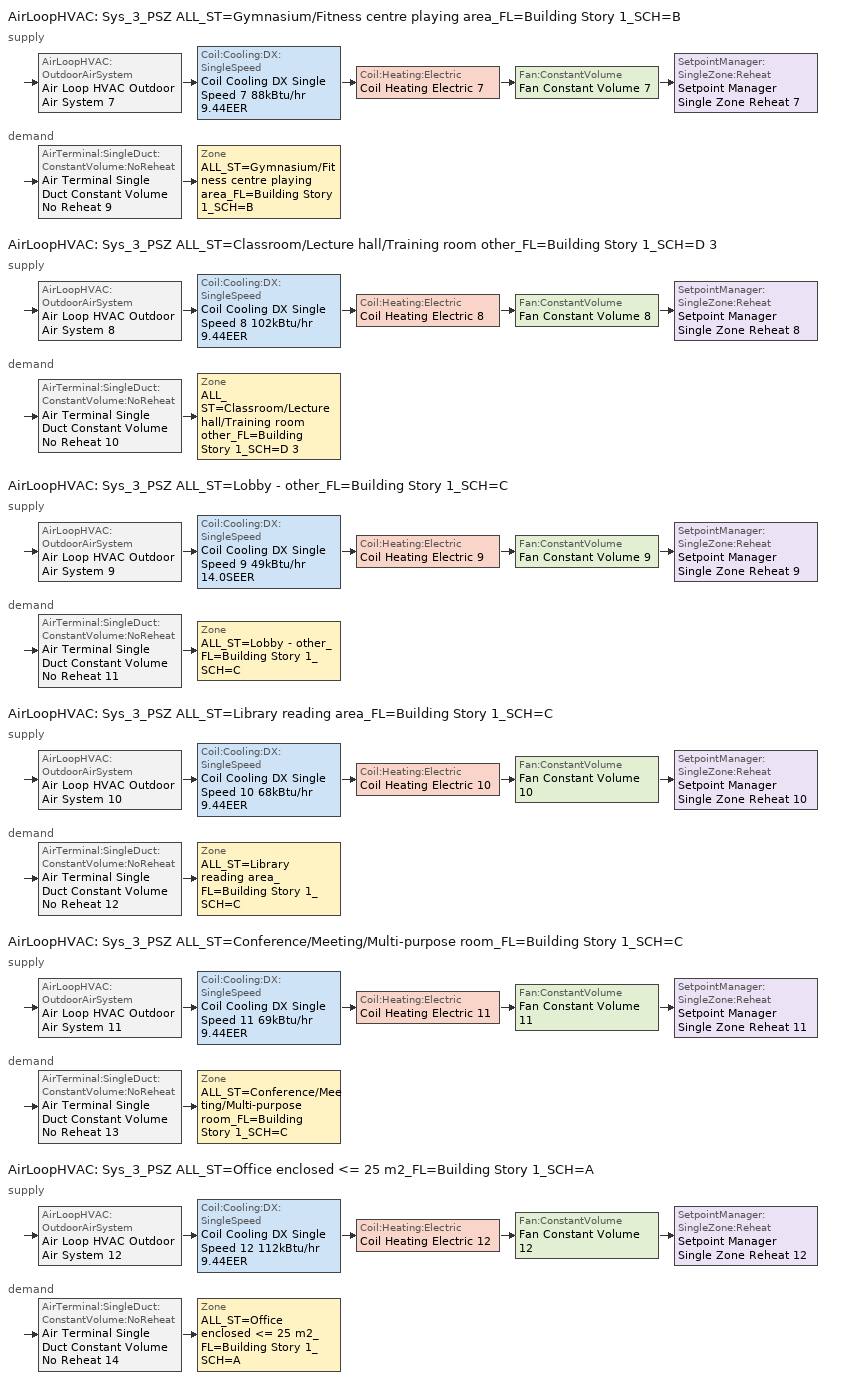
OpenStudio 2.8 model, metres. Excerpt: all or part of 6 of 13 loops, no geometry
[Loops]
AirLoopHVAC 'Sys_3_PSZ ALL_ST=Gymnasium/Fitness centre playing area_FL=Building Story 1_SCH=B'
 supply: AirLoopHVAC:OutdoorAirSystem 'Air Loop HVAC Outdoor Air System 7' > Coil:Cooling:DX:SingleSpeed 'Coil Cooling DX Single Speed 7 88kBtu/hr 9.44EER' > Coil:Heating:Electric 'Coil Heating Electric 7' > Fan:ConstantVolume 'Fan Constant Volume 7' > SetpointManager:SingleZone:Reheat 'Setpoint Manager Single Zone Reheat 7'
 demand: AirTerminal:SingleDuct:ConstantVolume:NoReheat 'Air Terminal Single Duct Constant Volume No Reheat 9' > Zone 'ALL_ST=Gymnasium/Fitness centre playing area_FL=Building Story 1_SCH=B'
AirLoopHVAC 'Sys_3_PSZ ALL_ST=Classroom/Lecture hall/Training room other_FL=Building Story 1_SCH=D 3'
 supply: AirLoopHVAC:OutdoorAirSystem 'Air Loop HVAC Outdoor Air System 8' > Coil:Cooling:DX:SingleSpeed 'Coil Cooling DX Single Speed 8 102kBtu/hr 9.44EER' > Coil:Heating:Electric 'Coil Heating Electric 8' > Fan:ConstantVolume 'Fan Constant Volume 8' > SetpointManager:SingleZone:Reheat 'Setpoint Manager Single Zone Reheat 8'
 demand: AirTerminal:SingleDuct:ConstantVolume:NoReheat 'Air Terminal Single Duct Constant Volume No Reheat 10' > Zone 'ALL_ST=Classroom/Lecture hall/Training room other_FL=Building Story 1_SCH=D 3'
AirLoopHVAC 'Sys_3_PSZ ALL_ST=Lobby - other_FL=Building Story 1_SCH=C'
 supply: AirLoopHVAC:OutdoorAirSystem 'Air Loop HVAC Outdoor Air System 9' > Coil:Cooling:DX:SingleSpeed 'Coil Cooling DX Single Speed 9 49kBtu/hr 14.0SEER' > Coil:Heating:Electric 'Coil Heating Electric 9' > Fan:ConstantVolume 'Fan Constant Volume 9' > SetpointManager:SingleZone:Reheat 'Setpoint Manager Single Zone Reheat 9'
 demand: AirTerminal:SingleDuct:ConstantVolume:NoReheat 'Air Terminal Single Duct Constant Volume No Reheat 11' > Zone 'ALL_ST=Lobby - other_FL=Building Story 1_SCH=C'
AirLoopHVAC 'Sys_3_PSZ ALL_ST=Library reading area_FL=Building Story 1_SCH=C'
 supply: AirLoopHVAC:OutdoorAirSystem 'Air Loop HVAC Outdoor Air System 10' > Coil:Cooling:DX:SingleSpeed 'Coil Cooling DX Single Speed 10 68kBtu/hr 9.44EER' > Coil:Heating:Electric 'Coil Heating Electric 10' > Fan:ConstantVolume 'Fan Constant Volume 10' > SetpointManager:SingleZone:Reheat 'Setpoint Manager Single Zone Reheat 10'
 demand: AirTerminal:SingleDuct:ConstantVolume:NoReheat 'Air Terminal Single Duct Constant Volume No Reheat 12' > Zone 'ALL_ST=Library reading area_FL=Building Story 1_SCH=C'
AirLoopHVAC 'Sys_3_PSZ ALL_ST=Conference/Meeting/Multi-purpose room_FL=Building Story 1_SCH=C'
 supply: AirLoopHVAC:OutdoorAirSystem 'Air Loop HVAC Outdoor Air System 11' > Coil:Cooling:DX:SingleSpeed 'Coil Cooling DX Single Speed 11 69kBtu/hr 9.44EER' > Coil:Heating:Electric 'Coil Heating Electric 11' > Fan:ConstantVolume 'Fan Constant Volume 11' > SetpointManager:SingleZone:Reheat 'Setpoint Manager Single Zone Reheat 11'
 demand: AirTerminal:SingleDuct:ConstantVolume:NoReheat 'Air Terminal Single Duct Constant Volume No Reheat 13' > Zone 'ALL_ST=Conference/Meeting/Multi-purpose room_FL=Building Story 1_SCH=C'
AirLoopHVAC 'Sys_3_PSZ ALL_ST=Office enclosed <= 25 m2_FL=Building Story 1_SCH=A'
 supply: AirLoopHVAC:OutdoorAirSystem 'Air Loop HVAC Outdoor Air System 12' > Coil:Cooling:DX:SingleSpeed 'Coil Cooling DX Single Speed 12 112kBtu/hr 9.44EER' > Coil:Heating:Electric 'Coil Heating Electric 12' > Fan:ConstantVolume 'Fan Constant Volume 12' > SetpointManager:SingleZone:Reheat 'Setpoint Manager Single Zone Reheat 12'
 demand: AirTerminal:SingleDuct:ConstantVolume:NoReheat 'Air Terminal Single Duct Constant Volume No Reheat 14' > Zone 'ALL_ST=Office enclosed <= 25 m2_FL=Building Story 1_SCH=A'
[Sizing:Zone] Zone Cooling Design Supply Air Temperature Input Method=SupplyAirTemperature; Zone Cooling Design Supply Air Temperature {C}=13; Zone Cooling Design Supply Air Temperature Difference {deltaC}=11.11; Zone Heating Design Supply Air Temperature Input Method=SupplyAirTemperature; Zone Heating Design Supply Air Temperature {C}=43; Zone Heating Design Supply Air Temperature Difference {deltaC}=11.11; Zone Cooling Design Supply Air Humidity Ratio {kg-H2O/kg-air}=0.0085; Zone Heating Design Supply Air Humidity Ratio {kg-H2O/kg-air}=0.008; Zone Heating Sizing Factor=1.3; Zone Cooling Sizing Factor=1.1; Cooling Design Air Flow Method=DesignDay; Heating Design Air Flow Method=DesignDay; Account for Dedicated Outdoor Air System=No; Dedicated Outdoor Air System Control Strategy=NeutralSupplyAir; Dedicated Outdoor Air Low Setpoint Temperature for Design {C}=autosize; Dedicated Outdoor Air High Setpoint Temperature for Design {C}=autosize
ALL_ST=Gymnasium/Fitness centre playing area_FL=Building Story 1_SCH=B; ALL_ST=Classroom/Lecture hall/Training room other_FL=Building Story 1_SCH=D 3; ALL_ST=Lobby - other_FL=Building Story 1_SCH=C; ALL_ST=Library reading area_FL=Building Story 1_SCH=C; ALL_ST=Conference/Meeting/Multi-purpose room_FL=Building Story 1_SCH=C; ALL_ST=Office enclosed <= 25 m2_FL=Building Story 1_SCH=A
[Zone equipment]
ALL_ST=Gymnasium/Fitness centre playing area_FL=Building Story 1_SCH=B: Air Terminal Single Duct Constant Volume No Reheat 9, Zone HVAC Baseboard Convective Electric 9
ALL_ST=Classroom/Lecture hall/Training room other_FL=Building Story 1_SCH=D 3: Air Terminal Single Duct Constant Volume No Reheat 10, Zone HVAC Baseboard Convective Electric 10
ALL_ST=Lobby - other_FL=Building Story 1_SCH=C: Air Terminal Single Duct Constant Volume No Reheat 11, Zone HVAC Baseboard Convective Electric 11
ALL_ST=Library reading area_FL=Building Story 1_SCH=C: Air Terminal Single Duct Constant Volume No Reheat 12, Zone HVAC Baseboard Convective Electric 12
ALL_ST=Conference/Meeting/Multi-purpose room_FL=Building Story 1_SCH=C: Air Terminal Single Duct Constant Volume No Reheat 13, Zone HVAC Baseboard Convective Electric 13
ALL_ST=Office enclosed <= 25 m2_FL=Building Story 1_SCH=A: Air Terminal Single Duct Constant Volume No Reheat 14, Zone HVAC Baseboard Convective Electric 14
[AirLoopHVAC] Design Supply Air Flow Rate {m3/s}=AutoSize
Name | Availability Schedule
Sys_3_PSZ ALL_ST=Gymnasium/Fitness centre playing area_FL=Building Story 1_SCH=B | Sys_3_PSZ ALL_ST=Gymnasium/Fitness centre playing area_FL=Building Story 1_SCH=B Occ Sch
Sys_3_PSZ ALL_ST=Classroom/Lecture hall/Training room other_FL=Building Story 1_SCH=D 3 | Sys_3_PSZ ALL_ST=Classroom/Lecture hall/Training room other_FL=Building Story 1_SCH=D 3 Occ Sch
Sys_3_PSZ ALL_ST=Lobby - other_FL=Building Story 1_SCH=C | Sys_3_PSZ ALL_ST=Lobby - other_FL=Building Story 1_SCH=C Occ Sch
Sys_3_PSZ ALL_ST=Library reading area_FL=Building Story 1_SCH=C | Sys_3_PSZ ALL_ST=Library reading area_FL=Building Story 1_SCH=C Occ Sch
Sys_3_PSZ ALL_ST=Conference/Meeting/Multi-purpose room_FL=Building Story 1_SCH=C | Sys_3_PSZ ALL_ST=Conference/Meeting/Multi-purpose room_FL=Building Story 1_SCH=C Occ Sch
Sys_3_PSZ ALL_ST=Office enclosed <= 25 m2_FL=Building Story 1_SCH=A | Sys_3_PSZ ALL_ST=Office enclosed <= 25 m2_FL=Building Story 1_SCH=A Occ Sch
[Sizing:System] Type of Load to Size On=Sensible; Design Outdoor Air Flow Rate {m3/s}=Autosize; Central Heating Maximum System Air Flow Ratio=1; Preheat Design Temperature {C}=7; Preheat Design Humidity Ratio {kg-H2O/kg-Air}=0.008; Precool Design Temperature {C}=13; Precool Design Humidity Ratio {kg-H2O/kg-Air}=0.008; Central Cooling Design Supply Air Temperature {C}=13; Central Heating Design Supply Air Temperature {C}=43; Sizing Option=NonCoincident; 100% Outdoor Air in Cooling=No; 100% Outdoor Air in Heating=No; Central Cooling Design Supply Air Humidity Ratio {kg-H2O/kg-Air}=0.0085; Central Heating Design Supply Air Humidity Ratio {kg-H2O/kg-Air}=0.008; Cooling Design Air Flow Method=DesignDay; Cooling Design Air Flow Rate {m3/s}=0; Heating Design Air Flow Method=DesignDay; Heating Design Air Flow Rate {m3/s}=0; System Outdoor Air Method=ZoneSum; Zone Maximum Outdoor Air Fraction=1; Cooling Supply Air Flow Rate Per Floor Area {m3/s-m2}=0.00996765; Cooling Fraction of Autosized Cooling Supply Air Flow Rate=1; Cooling Supply Air Flow Rate Per Unit Cooling Capacity {m3/s-W}=3.94755e-05; Heating Supply Air Flow Rate Per Floor Area {m3/s-m2}=0.00996765; Heating Fraction of Autosized Heating Supply Air Flow Rate=1; Heating Fraction of Autosized Cooling Supply Air Flow Rate=1; Heating Supply Air Flow Rate Per Unit Heating Capacity {m3/s-W}=3.15882e-05; Cooling Design Capacity Method=CoolingDesignCapacity; Cooling Design Capacity {W}=autosize; Cooling Design Capacity Per Floor Area {W/m2}=234.7; Fraction of Autosized Cooling Design Capacity=1; Heating Design Capacity Method=HeatingDesignCapacity; Heating Design Capacity {W}=autosize; Heating Design Capacity Per Floor Area {W/m2}=157; Fraction of Autosized Heating Design Capacity=1; Central Cooling Capacity Control Method=OnOff
Sys_3_PSZ ALL_ST=Gymnasium/Fitness centre playing area_FL=Building Story 1_SCH=B; Sys_3_PSZ ALL_ST=Classroom/Lecture hall/Training room other_FL=Building Story 1_SCH=D 3; Sys_3_PSZ ALL_ST=Lobby - other_FL=Building Story 1_SCH=C; Sys_3_PSZ ALL_ST=Library reading area_FL=Building Story 1_SCH=C; Sys_3_PSZ ALL_ST=Conference/Meeting/Multi-purpose room_FL=Building Story 1_SCH=C; Sys_3_PSZ ALL_ST=Office enclosed <= 25 m2_FL=Building Story 1_SCH=A
[Fan:ConstantVolume] Availability Schedule=Always On Discrete; Fan Total Efficiency=0.39975; Pressure Rise {Pa}=640; Maximum Flow Rate {m3/s}=AutoSize; Motor Efficiency=0.615
Fan Constant Volume 7; Fan Constant Volume 8; Fan Constant Volume 9; Fan Constant Volume 10; Fan Constant Volume 11; Fan Constant Volume 12
[Coil:Heating:Electric] Availability Schedule=Always On Discrete
Coil Heating Electric 7; Coil Heating Electric 8; Coil Heating Electric 9; Coil Heating Electric 10; Coil Heating Electric 11; Coil Heating Electric 12
[Coil:Cooling:DX:SingleSpeed] Availability Schedule=Always On Discrete; Rated Total Cooling Capacity {W}=autosize; Rated Sensible Heat Ratio=autosize; Rated Air Flow Rate {m3/s}=autosize; Rated Evaporator Fan Power Per Volume Flow Rate {W/(m3/s)}=773.3; Total Cooling Capacity Function of Temperature Curve=DXCOOL-NECB2011-REF-CAPFT; Total Cooling Capacity Function of Flow Fraction Curve=DXCOOL-NECB2011-REF-CAPFFLOW; Energy Input Ratio Function of Temperature Curve=DXCOOL-NECB2011-REF-COOLEIRFT; Energy Input Ratio Function of Flow Fraction Curve=DXCOOL-NECB2011-REF-COOLEIRFFLOW; Part Load Fraction Correlation Curve=DXCOOL-NECB2011-REF-COOLPLFFPLR; Condenser Type=AirCooled; Evaporative Condenser Effectiveness=0; Evaporative Condenser Air Flow Rate {m3/s}=Autosize; Evaporative Condenser Pump Rated Power Consumption {W}=Autosize; Crankcase Heater Capacity {W}=0; Maximum Outdoor Dry-Bulb Temperature for Crankcase Heater Operation {C}=0; Basin Heater Capacity {W/K}=0; Basin Heater Setpoint Temperature {C}=10
Name | Rated COP {W/W}
Coil Cooling DX Single Speed 7 88kBtu/hr 9.44EER; Coil Cooling DX Single Speed 8 102kBtu/hr 9.44EER; Coil Cooling DX Single Speed 10 68kBtu/hr 9.44EER; Coil Cooling DX Single Speed 11 69kBtu/hr 9.44EER; Coil Cooling DX Single Speed 12 112kBtu/hr 9.44EER | 3.27943
Coil Cooling DX Single Speed 9 49kBtu/hr 14.0SEER | 4.11713
[Controller:OutdoorAir] Minimum Outdoor Air Flow Rate {m3/s}=autosize; Maximum Outdoor Air Flow Rate {m3/s}=Autosize; Economizer Control Action Type=ModulateFlow; Lockout Type=NoLockout; Minimum Limit Type=FixedMinimum; High Humidity Control=No; Heat Recovery Bypass Control Type=BypassWhenWithinEconomizerLimits
Name | Economizer Control Type | Minimum Outdoor Air Schedule | Controller Mechanical Ventilation | Economizer Maximum Limit Dry-Bulb Temperature {C} | Economizer Maximum Limit Enthalpy {J/kg} | Economizer Minimum Limit Dry-Bulb Temperature {C}
Controller Outdoor Air 7 | DifferentialEnthalpy | Sys_3_PSZ ALL_ST=Gymnasium/Fitness centre playing area_FL=Building Story 1_SCH=B Occ Sch | Controller Mechanical Ventilation 7
Controller Outdoor Air 8 | DifferentialEnthalpy | Sys_3_PSZ ALL_ST=Classroom/Lecture hall/Training room other_FL=Building Story 1_SCH=D 3 Occ Sch | Controller Mechanical Ventilation 8
Controller Outdoor Air 9 | NoEconomizer | Sys_3_PSZ ALL_ST=Lobby - other_FL=Building Story 1_SCH=C Occ Sch | Controller Mechanical Ventilation 9 | 28 | 64000 | -100
Controller Outdoor Air 10 | NoEconomizer | Sys_3_PSZ ALL_ST=Library reading area_FL=Building Story 1_SCH=C Occ Sch | Controller Mechanical Ventilation 10 | 28 | 64000 | -100
Controller Outdoor Air 11 | DifferentialEnthalpy | Sys_3_PSZ ALL_ST=Conference/Meeting/Multi-purpose room_FL=Building Story 1_SCH=C Occ Sch | Controller Mechanical Ventilation 11
Controller Outdoor Air 12 | DifferentialEnthalpy | Sys_3_PSZ ALL_ST=Office enclosed <= 25 m2_FL=Building Story 1_SCH=A Occ Sch | Controller Mechanical Ventilation 12
[Controller:MechanicalVentilation] Availability Schedule=Always On Discrete; System Outdoor Air Method=ZoneSum
Controller Mechanical Ventilation 7; Controller Mechanical Ventilation 8; Controller Mechanical Ventilation 9; Controller Mechanical Ventilation 10; Controller Mechanical Ventilation 11; Controller Mechanical Ventilation 12
[AirLoopHVAC:OutdoorAirSystem]
Name | Controller
Air Loop HVAC Outdoor Air System 7 | Controller Outdoor Air 7
Air Loop HVAC Outdoor Air System 8 | Controller Outdoor Air 8
Air Loop HVAC Outdoor Air System 9 | Controller Outdoor Air 9
Air Loop HVAC Outdoor Air System 10 | Controller Outdoor Air 10
Air Loop HVAC Outdoor Air System 11 | Controller Outdoor Air 11
Air Loop HVAC Outdoor Air System 12 | Controller Outdoor Air 12
[SetpointManager:SingleZone:Reheat] Minimum Supply Air Temperature {C}=13; Maximum Supply Air Temperature {C}=43
Name | Control Zone
Setpoint Manager Single Zone Reheat 7 | ALL_ST=Gymnasium/Fitness centre playing area_FL=Building Story 1_SCH=B
Setpoint Manager Single Zone Reheat 8 | ALL_ST=Classroom/Lecture hall/Training room other_FL=Building Story 1_SCH=D 3
Setpoint Manager Single Zone Reheat 9 | ALL_ST=Lobby - other_FL=Building Story 1_SCH=C
Setpoint Manager Single Zone Reheat 10 | ALL_ST=Library reading area_FL=Building Story 1_SCH=C
Setpoint Manager Single Zone Reheat 11 | ALL_ST=Conference/Meeting/Multi-purpose room_FL=Building Story 1_SCH=C
Setpoint Manager Single Zone Reheat 12 | ALL_ST=Office enclosed <= 25 m2_FL=Building Story 1_SCH=A
[AirTerminal:SingleDuct:ConstantVolume:NoReheat] Availability Schedule=Always On Discrete; Maximum Air Flow Rate {m3/s}=AutoSize
Air Terminal Single Duct Constant Volume No Reheat 9; Air Terminal Single Duct Constant Volume No Reheat 10; Air Terminal Single Duct Constant Volume No Reheat 11; Air Terminal Single Duct Constant Volume No Reheat 12; Air Terminal Single Duct Constant Volume No Reheat 13; Air Terminal Single Duct Constant Volume No Reheat 14
[ZoneHVAC:Baseboard:Convective:Electric] Availability Schedule=Always On Discrete; Nominal Capacity {W}=autosize; Efficiency=1
Zone HVAC Baseboard Convective Electric 9; Zone HVAC Baseboard Convective Electric 10; Zone HVAC Baseboard Convective Electric 11; Zone HVAC Baseboard Convective Electric 12; Zone HVAC Baseboard Convective Electric 13; Zone HVAC Baseboard Convective Electric 14
[Schedule:Ruleset]
Name | Default Day Schedule | Summer Design Day Schedule | Winter Design Day Schedule
Sys_3_PSZ ALL_ST=Classroom/Lecture hall/Training room other_FL=Building Story 1_SCH=D 3 Occ Sch | Sys_3_PSZ ALL_ST=Classroom/Lecture hall/Training room other_FL=Building Story 1_SCH=D 3 Occ Sch Default | Sys_3_PSZ ALL_ST=Classroom/Lecture hall/Training room other_FL=Building Story 1_SCH=D 3 Occ Sch Summer Design Day | Sys_3_PSZ ALL_ST=Classroom/Lecture hall/Training room other_FL=Building Story 1_SCH=D 3 Occ Sch Winter Design Day
Sys_3_PSZ ALL_ST=Conference/Meeting/Multi-purpose room_FL=Building Story 1_SCH=C Occ Sch | Sys_3_PSZ ALL_ST=Conference/Meeting/Multi-purpose room_FL=Building Story 1_SCH=C Occ Sch Default | Sys_3_PSZ ALL_ST=Conference/Meeting/Multi-purpose room_FL=Building Story 1_SCH=C Occ Sch Summer Design Day | Sys_3_PSZ ALL_ST=Conference/Meeting/Multi-purpose room_FL=Building Story 1_SCH=C Occ Sch Winter Design Day
Sys_3_PSZ ALL_ST=Gymnasium/Fitness centre playing area_FL=Building Story 1_SCH=B Occ Sch | Sys_3_PSZ ALL_ST=Gymnasium/Fitness centre playing area_FL=Building Story 1_SCH=B Occ Sch Default | Sys_3_PSZ ALL_ST=Gymnasium/Fitness centre playing area_FL=Building Story 1_SCH=B Occ Sch Summer Design Day | Sys_3_PSZ ALL_ST=Gymnasium/Fitness centre playing area_FL=Building Story 1_SCH=B Occ Sch Winter Design Day
Sys_3_PSZ ALL_ST=Library reading area_FL=Building Story 1_SCH=C Occ Sch | Sys_3_PSZ ALL_ST=Library reading area_FL=Building Story 1_SCH=C Occ Sch Default | Sys_3_PSZ ALL_ST=Library reading area_FL=Building Story 1_SCH=C Occ Sch Summer Design Day | Sys_3_PSZ ALL_ST=Library reading area_FL=Building Story 1_SCH=C Occ Sch Winter Design Day
Sys_3_PSZ ALL_ST=Lobby - other_FL=Building Story 1_SCH=C Occ Sch | Sys_3_PSZ ALL_ST=Lobby - other_FL=Building Story 1_SCH=C Occ Sch Default | Sys_3_PSZ ALL_ST=Lobby - other_FL=Building Story 1_SCH=C Occ Sch Summer Design Day | Sys_3_PSZ ALL_ST=Lobby - other_FL=Building Story 1_SCH=C Occ Sch Winter Design Day
Sys_3_PSZ ALL_ST=Office enclosed <= 25 m2_FL=Building Story 1_SCH=A Occ Sch | Sys_3_PSZ ALL_ST=Office enclosed <= 25 m2_FL=Building Story 1_SCH=A Occ Sch Default | Sys_3_PSZ ALL_ST=Office enclosed <= 25 m2_FL=Building Story 1_SCH=A Occ Sch Summer Design Day | Sys_3_PSZ ALL_ST=Office enclosed <= 25 m2_FL=Building Story 1_SCH=A Occ Sch Winter Design Day
[Schedule:Day]
Sys_3_PSZ ALL_ST=Classroom/Lecture hall/Training room other_FL=Building Story 1_SCH=D 3 Occ Sch Default: 9, 0, 0, 18, 0, 1, 19, 0, 0, 22, 0, 1, 24, 0, 0
Sys_3_PSZ ALL_ST=Classroom/Lecture hall/Training room other_FL=Building Story 1_SCH=D 3 Occ Sch Winter Design Day; Sys_3_PSZ ALL_ST=Classroom/Lecture hall/Training room other_FL=Building Story 1_SCH=D 3 Occ Sch Summer Design Day; Sys_3_PSZ ALL_ST=Conference/Meeting/Multi-purpose room_FL=Building Story 1_SCH=C Occ Sch Winter Design Day; Sys_3_PSZ ALL_ST=Conference/Meeting/Multi-purpose room_FL=Building Story 1_SCH=C Occ Sch Summer Design Day; Sys_3_PSZ ALL_ST=Gymnasium/Fitness centre playing area_FL=Building Story 1_SCH=B Occ Sch Winter Design Day; Sys_3_PSZ ALL_ST=Gymnasium/Fitness centre playing area_FL=Building Story 1_SCH=B Occ Sch Summer Design Day; Sys_3_PSZ ALL_ST=Library reading area_FL=Building Story 1_SCH=C Occ Sch Winter Design Day; Sys_3_PSZ ALL_ST=Library reading area_FL=Building Story 1_SCH=C Occ Sch Summer Design Day; Sys_3_PSZ ALL_ST=Lobby - other_FL=Building Story 1_SCH=C Occ Sch Winter Design Day; Sys_3_PSZ ALL_ST=Lobby - other_FL=Building Story 1_SCH=C Occ Sch Summer Design Day: 24, 0, 1
Sys_3_PSZ ALL_ST=Conference/Meeting/Multi-purpose room_FL=Building Story 1_SCH=C Occ Sch Default; Sys_3_PSZ ALL_ST=Library reading area_FL=Building Story 1_SCH=C Occ Sch Default; Sys_3_PSZ ALL_ST=Lobby - other_FL=Building Story 1_SCH=C Occ Sch Default: 9, 0, 0, 21, 0, 1, 24, 0, 0
Sys_3_PSZ ALL_ST=Gymnasium/Fitness centre playing area_FL=Building Story 1_SCH=B Occ Sch Default: 1, 0, 1, 10, 0, 0, 24, 0, 1
[Schedule:Rule] Date Specification Type=DateRange; Start Month=1; Start Day=1; End Month=12; End Day=31
Name | Schedule Ruleset | Rule Order | Day Schedule | Apply Sunday | Apply Saturday
Sys_3_PSZ ALL_ST=Classroom/Lecture hall/Training room other_FL=Building Story 1_SCH=D 3 Occ Sch Sunday Rule | Sys_3_PSZ ALL_ST=Classroom/Lecture hall/Training room other_FL=Building Story 1_SCH=D 3 Occ Sch | 0 | Sys_3_PSZ ALL_ST=Classroom/Lecture hall/Training room other_FL=Building Story 1_SCH=D 3 Occ Sch Sunday | Yes | Yes
Sys_3_PSZ ALL_ST=Gymnasium/Fitness centre playing area_FL=Building Story 1_SCH=B Occ Sch Saturday Rule | Sys_3_PSZ ALL_ST=Gymnasium/Fitness centre playing area_FL=Building Story 1_SCH=B Occ Sch | 1 | Sys_3_PSZ ALL_ST=Gymnasium/Fitness centre playing area_FL=Building Story 1_SCH=B Occ Sch Saturday |  | Yes
Sys_3_PSZ ALL_ST=Gymnasium/Fitness centre playing area_FL=Building Story 1_SCH=B Occ Sch Sunday Rule | Sys_3_PSZ ALL_ST=Gymnasium/Fitness centre playing area_FL=Building Story 1_SCH=B Occ Sch | 0 | Sys_3_PSZ ALL_ST=Gymnasium/Fitness centre playing area_FL=Building Story 1_SCH=B Occ Sch Sunday | Yes
Sys_3_PSZ ALL_ST=Library reading area_FL=Building Story 1_SCH=C Occ Sch Sunday Rule | Sys_3_PSZ ALL_ST=Library reading area_FL=Building Story 1_SCH=C Occ Sch | 0 | Sys_3_PSZ ALL_ST=Library reading area_FL=Building Story 1_SCH=C Occ Sch Sunday | Yes
Sys_3_PSZ ALL_ST=Lobby - other_FL=Building Story 1_SCH=C Occ Sch Sunday Rule | Sys_3_PSZ ALL_ST=Lobby - other_FL=Building Story 1_SCH=C Occ Sch | 0 | Sys_3_PSZ ALL_ST=Lobby - other_FL=Building Story 1_SCH=C Occ Sch Sunday | Yes
[Schedule:Constant]
Always On Discrete: Value=1
[Curve:Biquadratic] Minimum Value of x=13; Maximum Value of x=24; Minimum Value of y=24; Maximum Value of y=46
Name | Coefficient1 Constant | Coefficient2 x | Coefficient3 x**2 | Coefficient4 y | Coefficient5 y**2 | Coefficient6 x*y
DXCOOL-NECB2011-REF-CAPFT | 0.867905 | 0.0142459 | 0.00055436 | -0.0075575 | 3.3e-05 | -0.0001918
DXCOOL-NECB2011-REF-COOLEIRFT | 0.116936 | 0.0284933 | -0.0004112 | 0.0214108 | 0.00016103 | -0.0006791
[Curve:Quadratic] Coefficient1 Constant=1; Coefficient2 x=0; Coefficient3 x**2=0; Minimum Value of x=0; Maximum Value of x=1
DXCOOL-NECB2011-REF-CAPFFLOW; DXCOOL-NECB2011-REF-COOLEIRFFLOW
[Curve:Cubic]
DXCOOL-NECB2011-REF-COOLPLFFPLR: Coefficient1 Constant=0.0277; Coefficient2 x=4.9151; Coefficient3 x**2=-8.184; Coefficient4 x**3=4.2702; Minimum Value of x=0.7; Maximum Value of x=1
